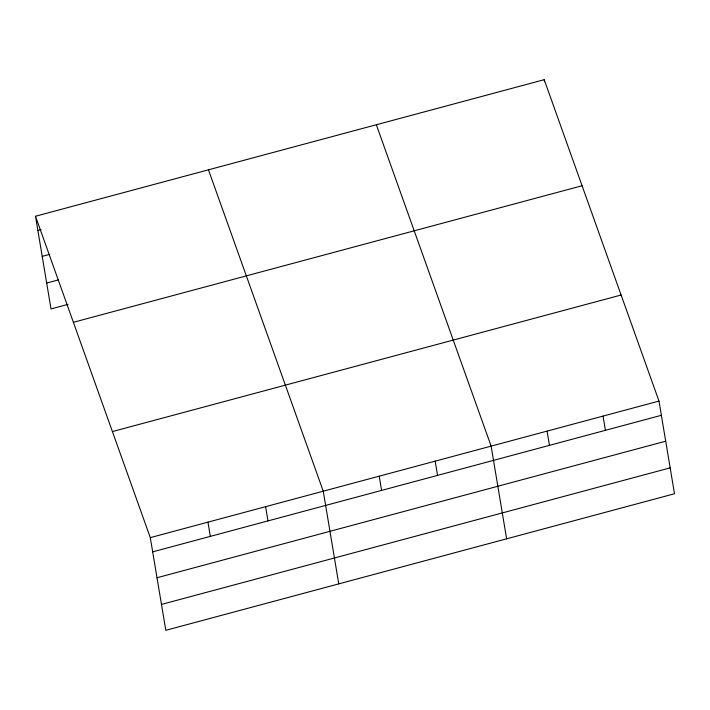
<?xml version="1.0" encoding="UTF-8"?>
<svg xmlns="http://www.w3.org/2000/svg" width="710" height="710" viewBox="0 0 710 710"><rect width="100%" height="100%" fill="white"/><g stroke="black" fill="none" stroke-linecap="round" stroke-linejoin="round"><path stroke-width="1.06" d="M35.5 216.248L544.197 79.689L658.986 401.07L674.5 493.752L165.803 630.311L150.298 537.63L35.5 216.248L51.013 308.93L68.089 304.341M37.878 230.484L41.082 229.623M42.209 256.372L49.691 254.358M46.674 283.041L58.424 279.891M73.379 322.305L582.076 185.745M112.411 431.573L621.108 295.014M150.298 537.63L658.986 401.07M152.677 551.856L661.374 415.306M157.008 577.745L665.705 441.194M161.472 604.423L670.169 467.863M376.327 124.756L491.125 446.137L506.629 538.819M208.456 169.823L323.254 491.196L338.759 583.877M603.038 416.095L605.417 430.322M544.197 79.689L544.534 81.73M547.082 431.112L549.46 445.347M435.168 461.154L437.546 475.389M379.211 476.179L381.589 490.415M265.602 506.674L267.981 520.909M207.95 522.152L210.329 536.387"/></g></svg>
